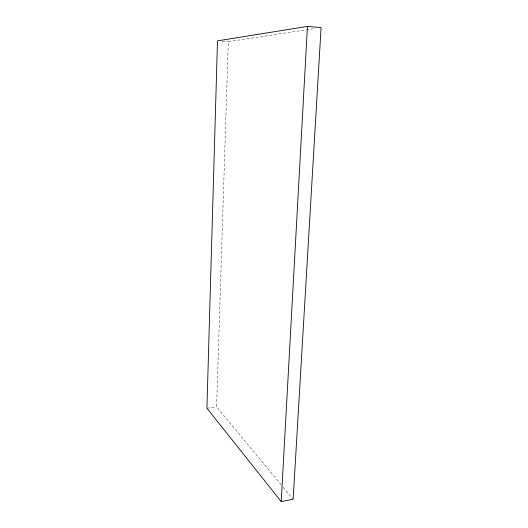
<?xml version="1.0" encoding="UTF-8"?>
<svg xmlns="http://www.w3.org/2000/svg" width="528" height="528" viewBox="0 0 528 528"><rect width="100%" height="100%" fill="white"/><g stroke="black" fill="none" stroke-linecap="round" stroke-linejoin="round"><path stroke-width="0.4" stroke-dasharray="2.64 1.98" d="M281.094 484.664L216.605 406.877L228.287 41.653L315.388 28.439M206.917 408.21L216.605 406.877M222.116 41.204L228.287 41.653M283.186 487.199L293.152 499.211"/><path stroke-width="0.79" d="M281.219 501.6L307.441 26.4L321.083 27.575L293.152 499.211L281.219 501.6L206.917 408.21L217.49 40.861L307.441 26.4"/></g></svg>
